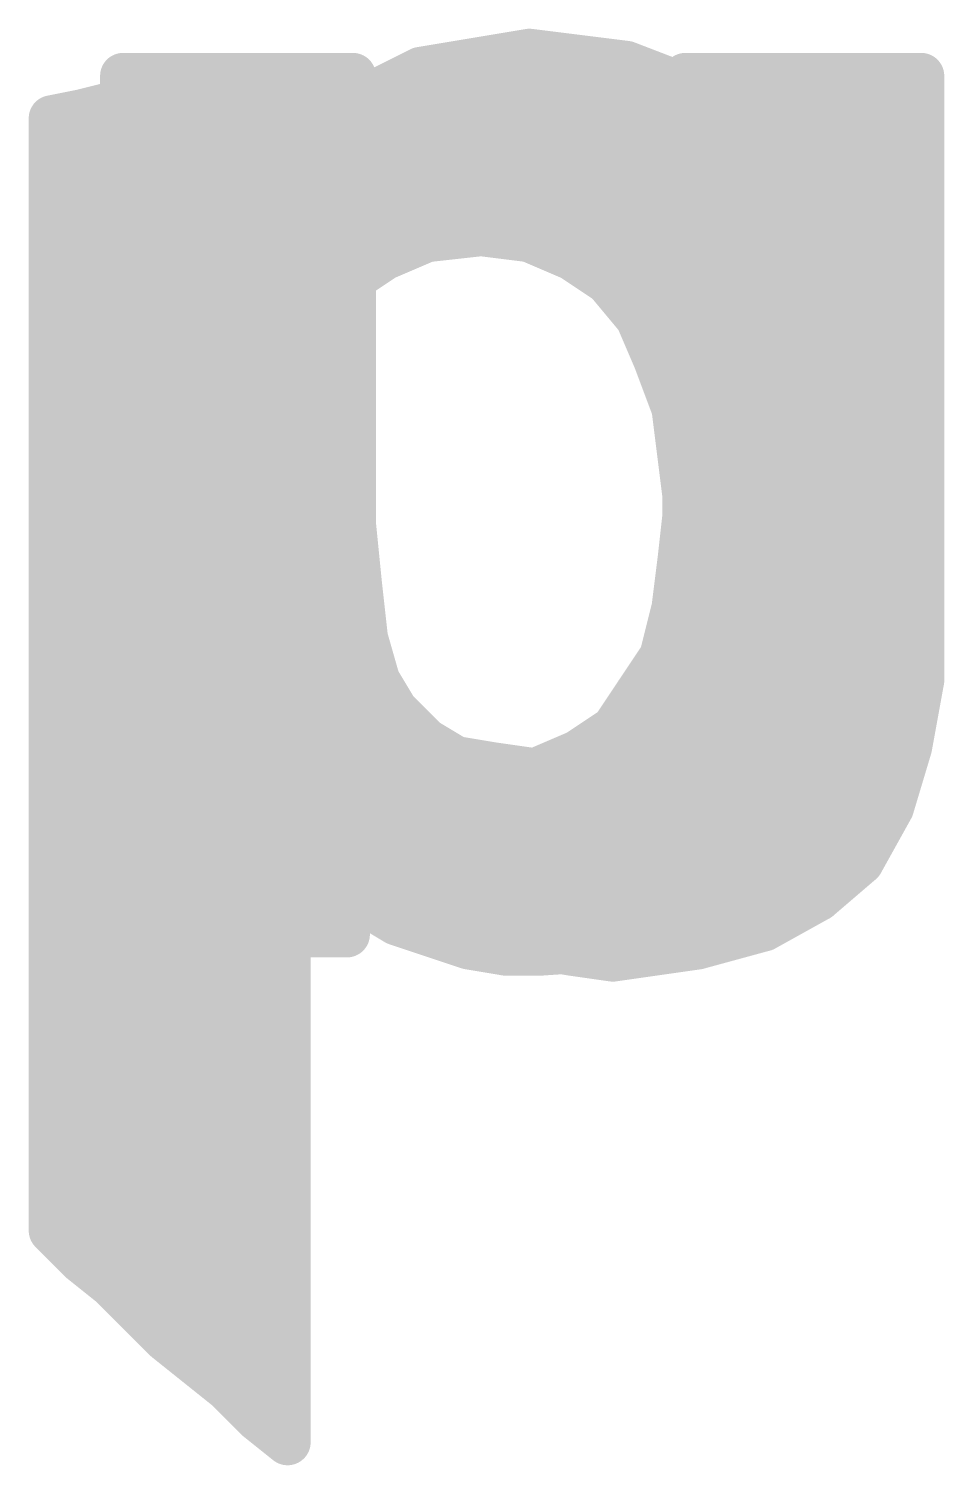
# Model space of a CAD drawing. Extents: x -36 to 72, y -21 to 37.
# Drawn here: x 8.536 to 10.05, y 18.242 to 20.618 of the extents above; entities that cross this region are included whole.
import ezdxf

# ---------------------------------------------------------------- set-up
doc = ezdxf.new("R2010")
doc.units = 0
doc.layers.add('21', color=41, linetype='CONTINUOUS')
doc.layers.add('22', color=40, linetype='CONTINUOUS')

msp = doc.modelspace()

# ---------------------------------------------------------------- linework, layer by layer
at = {"layer": '21', "const_width": 0.0762}
for points in [[(9.244, 20.56), (9.304, 20.57)], [(9.304, 20.57), (9.364, 20.58)], [(9.328, 20.574), (9.412, 20.574)], [(9.364, 20.58), (9.524, 20.56)], [(8.894, 20.53), (8.944, 20.54)], [(8.944, 20.54), (8.944, 20.36)], [(9.124, 20.52), (9.184, 20.55)], [(9.184, 20.55), (9.244, 20.56)], [(9.524, 20.56), (9.654, 20.51)], [(8.804, 20.51), (8.854, 20.52)], [(8.854, 20.52), (8.894, 20.53)], [(9.074, 20.49), (9.124, 20.52)], [(8.664, 20.49), (8.714, 20.5)], [(8.703, 20.4978), (8.944, 20.4978)], [(8.714, 20.5), (8.754, 20.5)], [(8.754, 20.5), (8.804, 20.51)], [(9.087, 20.4978), (9.6732, 20.4978)], [(9.654, 20.51), (9.764, 20.44)], [(8.574, 20.47), (8.624, 20.48)], [(8.574, 18.63), (8.574, 20.47)], [(8.624, 20.48), (8.664, 20.49)], [(9.024, 20.46), (9.074, 20.49)], [(8.984, 20.41), (9.024, 20.46)], [(8.574, 20.4216), (8.944, 20.4216)], [(8.9933, 20.4216), (9.7824, 20.4216)], [(9.764, 20.44), (9.854, 20.35)], [(8.944, 20.36), (8.984, 20.41)], [(9.854, 20.35), (9.924, 20.23)], [(8.574, 20.3454), (9.8567, 20.3454)], [(9.284, 20.28), (9.194, 20.27)], [(9.364, 20.27), (9.284, 20.28)], [(8.574, 20.2692), (9.1921, 20.2692)], [(9.194, 20.27), (9.124, 20.24)], [(9.434, 20.24), (9.364, 20.27)], [(9.3659, 20.2692), (9.9011, 20.2692)], [(9.124, 20.24), (9.064, 20.2)], [(9.494, 20.2), (9.434, 20.24)], [(9.924, 20.23), (9.974, 20.1)], [(8.574, 20.193), (9.0582, 20.193)], [(9.064, 20.2), (9.014, 20.14)], [(9.544, 20.14), (9.494, 20.2)], [(9.4998, 20.193), (9.9382, 20.193)], [(9.014, 20.14), (8.984, 20.07)], [(9.574, 20.07), (9.544, 20.14)], [(8.574, 20.1168), (9.0041, 20.1168)], [(9.5539, 20.1168), (9.9675, 20.1168)], [(9.974, 20.1), (10.004, 19.96)], [(8.984, 20.07), (8.964, 19.99)], [(9.604, 19.99), (9.574, 20.07)], [(8.574, 20.0406), (8.9767, 20.0406)], [(9.585, 20.0406), (9.9867, 20.0406)], [(8.964, 19.99), (8.944, 19.91)], [(9.614, 19.91), (9.604, 19.99)], [(8.574, 19.9644), (8.9576, 19.9644)], [(9.6072, 19.9644), (10.0031, 19.9644)], [(10.004, 19.96), (10.004, 19.82)], [(8.944, 19.91), (8.944, 19.74)], [(9.624, 19.83), (9.614, 19.91)], [(8.574, 19.8882), (8.944, 19.8882)], [(9.6167, 19.8882), (10.004, 19.8882)], [(9.614, 19.74), (9.624, 19.83)], [(9.624, 19.83), (10.004, 19.82)], [(10.004, 19.82), (9.624, 19.83)], [(8.574, 19.812), (8.944, 19.812)], [(9.622, 19.812), (10.0034, 19.812)], [(10.004, 19.82), (9.994, 19.68)], [(8.574, 19.7358), (8.9451, 19.7358)], [(8.944, 19.74), (8.964, 19.66)], [(9.604, 19.66), (9.614, 19.74)], [(9.6135, 19.7358), (9.998, 19.7358)], [(9.994, 19.68), (9.974, 19.54)], [(8.574, 19.6596), (8.9641, 19.6596)], [(8.964, 19.66), (8.984, 19.58)], [(9.584, 19.58), (9.604, 19.66)], [(9.6039, 19.6596), (9.9911, 19.6596)], [(8.574, 19.5834), (8.9832, 19.5834)], [(8.984, 19.58), (9.024, 19.52)], [(9.544, 19.52), (9.584, 19.58)], [(9.924, 19.42), (9.584, 19.58)], [(9.584, 19.58), (9.924, 19.42)], [(9.5849, 19.5834), (9.9802, 19.5834)], [(9.024, 19.52), (9.064, 19.46)], [(9.504, 19.46), (9.544, 19.52)], [(9.974, 19.54), (9.924, 19.42)], [(8.574, 19.5072), (9.0325, 19.5072)], [(9.5355, 19.5072), (9.7387, 19.5072)], [(9.7387, 19.5072), (9.9603, 19.5072)], [(9.064, 19.46), (9.124, 19.42)], [(9.444, 19.42), (9.504, 19.46)], [(8.574, 19.431), (9.1075, 19.431)], [(9.4605, 19.431), (9.9006, 19.431)], [(9.9006, 19.431), (9.9286, 19.431)], [(9.124, 19.42), (9.194, 19.39)], [(9.374, 19.39), (9.444, 19.42)], [(9.924, 19.42), (9.854, 19.31)], [(9.194, 19.39), (9.284, 19.38)], [(9.284, 19.38), (9.374, 19.39)], [(8.574, 19.3548), (9.8825, 19.3548)], [(9.854, 19.31), (9.764, 19.22)], [(9.004, 19.25), (8.964, 19.3)], [(8.964, 19.3), (8.964, 18.28)], [(8.574, 19.2786), (8.964, 19.2786)], [(8.9811, 19.2786), (9.8226, 19.2786)], [(9.044, 19.21), (9.004, 19.25)], [(9.094, 19.17), (9.044, 19.21)], [(9.764, 19.22), (9.664, 19.15)], [(8.574, 19.2024), (8.964, 19.2024)], [(9.0535, 19.2024), (9.7389, 19.2024)], [(9.144, 19.14), (9.094, 19.17)], [(9.204, 19.12), (9.144, 19.14)], [(9.664, 19.15), (9.534, 19.1)], [(8.574, 19.1262), (8.964, 19.1262)], [(9.1854, 19.1262), (9.6021, 19.1262)], [(9.264, 19.1), (9.204, 19.12)], [(9.324, 19.09), (9.264, 19.1)], [(9.534, 19.1), (9.384, 19.09)], [(9.384, 19.09), (9.324, 19.09)], [(8.574, 19.05), (8.964, 19.05)], [(8.574, 18.9738), (8.964, 18.9738)], [(8.574, 18.8976), (8.964, 18.8976)], [(8.574, 18.8214), (8.964, 18.8214)], [(8.574, 18.7452), (8.964, 18.7452)], [(8.574, 18.669), (8.964, 18.669)], [(8.624, 18.58), (8.574, 18.63)], [(8.6112, 18.5928), (8.964, 18.5928)], [(8.674, 18.54), (8.624, 18.58)], [(8.714, 18.5), (8.674, 18.54)], [(8.6974, 18.5166), (8.964, 18.5166)], [(8.764, 18.45), (8.714, 18.5)], [(8.814, 18.41), (8.764, 18.45)], [(8.776, 18.4404), (8.964, 18.4404)], [(8.864, 18.37), (8.814, 18.41)], [(8.914, 18.32), (8.864, 18.37)], [(8.8698, 18.3642), (8.964, 18.3642)], [(8.964, 18.28), (8.914, 18.32)], [(8.954, 18.288), (8.964, 18.288)]]:
    msp.add_lwpolyline(points, dxfattribs=at)
at = {"layer": '21', "const_width": 0.0381}
for points in [[(9.3009, 20.5888, 1), (9.3071, 20.5512)], [(9.3071, 20.5512, 1), (9.3009, 20.5888)], [(9.328, 20.5931, 1), (9.328, 20.555)], [(9.3664, 20.5989, 1), (9.3616, 20.5611)], [(9.3671, 20.5612, 1), (9.3609, 20.5988)], [(9.412, 20.555, 1), (9.412, 20.5931)], [(8.9631, 20.54, 1), (8.925, 20.54)], [(8.9477, 20.5213, 1), (8.9403, 20.5587)], [(9.1809, 20.5688, 1), (9.1871, 20.5312)], [(9.1925, 20.533, 1), (9.1755, 20.567)], [(9.2409, 20.5788, 1), (9.2471, 20.5412)], [(9.2471, 20.5412, 1), (9.2409, 20.5788)], [(9.5308, 20.5778, 1), (9.5172, 20.5422)], [(9.5216, 20.5411, 1), (9.5264, 20.5789)], [(8.8494, 20.5385, 1), (8.8586, 20.5015)], [(8.8577, 20.5013, 1), (8.8503, 20.5387)], [(8.8903, 20.5487, 1), (8.8977, 20.5113)], [(8.8986, 20.5115, 1), (8.8894, 20.5485)], [(9.1155, 20.537, 1), (9.1325, 20.503)], [(9.1338, 20.5037, 1), (9.1142, 20.5363)], [(8.703, 20.5169, 1), (8.703, 20.4788)], [(8.714, 20.5191, 1), (8.714, 20.4809)], [(8.7177, 20.4813, 1), (8.7103, 20.5187)], [(8.7503, 20.5187, 1), (8.7577, 20.4813)], [(8.754, 20.4809, 1), (8.754, 20.5191)], [(8.8003, 20.5287, 1), (8.8077, 20.4913)], [(8.8077, 20.4913, 1), (8.8003, 20.5287)], [(8.944, 20.4788, 1), (8.944, 20.5169)], [(9.087, 20.5169, 1), (9.087, 20.4788)], [(9.6642, 20.5261, 1), (9.6438, 20.4939)], [(9.6472, 20.4922, 1), (9.6608, 20.5278)], [(9.6732, 20.4788, 1), (9.6732, 20.5169)], [(8.593, 20.47, 1), (8.5549, 20.47)], [(8.5703, 20.4887, 1), (8.5777, 20.4513)], [(8.6194, 20.4985, 1), (8.6286, 20.4615)], [(8.6277, 20.4613, 1), (8.6203, 20.4987)], [(8.6603, 20.5087, 1), (8.6677, 20.4713)], [(8.6686, 20.4715, 1), (8.6594, 20.5085)], [(9.0642, 20.5063, 1), (9.0838, 20.4737)], [(9.0838, 20.4737, 1), (9.0642, 20.5063)], [(9.0142, 20.4763, 1), (9.0338, 20.4437)], [(9.0389, 20.4481, 1), (9.0091, 20.4719)], [(8.574, 20.4407, 1), (8.574, 20.4026)], [(8.944, 20.4026, 1), (8.944, 20.4407)], [(8.9933, 20.4407, 1), (8.9933, 20.4026)], [(9.7775, 20.4535, 1), (9.7505, 20.4265)], [(9.7538, 20.4239, 1), (9.7742, 20.4561)], [(9.7824, 20.4026, 1), (9.7824, 20.4407)], [(8.9691, 20.4219, 1), (8.9989, 20.3981)], [(8.9989, 20.3981, 1), (8.9691, 20.4219)], [(8.9291, 20.3719, 1), (8.9589, 20.3481)], [(9.8705, 20.3596, 1), (9.8375, 20.3404)], [(8.574, 20.3645, 1), (8.574, 20.3264)], [(8.925, 20.36, 1), (8.9631, 20.36)], [(9.8405, 20.3365, 1), (9.8675, 20.3635)], [(9.8567, 20.3264, 1), (9.8567, 20.3645)], [(9.2864, 20.2989, 1), (9.2816, 20.2611)], [(9.2861, 20.2611, 1), (9.2819, 20.2989)], [(8.574, 20.2883, 1), (8.574, 20.2502)], [(9.1919, 20.2889, 1), (9.1961, 20.2511)], [(9.2015, 20.2525, 1), (9.1865, 20.2875)], [(9.1921, 20.2502, 1), (9.1921, 20.2883)], [(9.3715, 20.2875, 1), (9.3565, 20.2525)], [(9.3659, 20.2883, 1), (9.3659, 20.2502)], [(9.3616, 20.2511, 1), (9.3664, 20.2889)], [(9.9011, 20.2502, 1), (9.9011, 20.2883)], [(9.1165, 20.2575, 1), (9.1315, 20.2225)], [(9.1346, 20.2241, 1), (9.1134, 20.2559)], [(9.4446, 20.2559, 1), (9.4234, 20.2241)], [(9.4265, 20.2225, 1), (9.4415, 20.2575)], [(9.9418, 20.2368, 1), (9.9062, 20.2232)], [(9.9075, 20.2204, 1), (9.9405, 20.2396)], [(8.574, 20.2121, 1), (8.574, 20.174)], [(9.0534, 20.2159, 1), (9.0746, 20.1841)], [(9.0786, 20.1878, 1), (9.0494, 20.2122)], [(9.0582, 20.174, 1), (9.0582, 20.2121)], [(9.5086, 20.2122, 1), (9.4794, 20.1878)], [(9.4998, 20.2121, 1), (9.4998, 20.174)], [(9.4834, 20.1841, 1), (9.5046, 20.2159)], [(9.9382, 20.174, 1), (9.9382, 20.2121)], [(9.0315, 20.1325, 1), (8.9965, 20.1475)], [(9.5615, 20.1475, 1), (9.5265, 20.1325)], [(8.574, 20.1359, 1), (8.574, 20.0978)], [(8.9994, 20.1522, 1), (9.0286, 20.1278)], [(9.0041, 20.0978, 1), (9.0041, 20.1359)], [(9.5294, 20.1278, 1), (9.5586, 20.1522)], [(9.5539, 20.1359, 1), (9.5539, 20.0978)], [(9.9675, 20.0978, 1), (9.9675, 20.1359)], [(9.9926, 20.104, 1), (9.9554, 20.096)], [(9.0025, 20.0654, 1), (8.9655, 20.0746)], [(9.5918, 20.0767, 1), (9.5562, 20.0633)], [(9.9562, 20.0932, 1), (9.9918, 20.1068)], [(8.9665, 20.0775, 1), (9.0015, 20.0625)], [(9.5565, 20.0625, 1), (9.5915, 20.0775)], [(8.574, 20.0597, 1), (8.574, 20.0216)], [(8.9767, 20.0216, 1), (8.9767, 20.0597)], [(9.585, 20.0597, 1), (9.585, 20.0216)], [(9.9867, 20.0216, 1), (9.9867, 20.0597)], [(8.9455, 19.9946, 1), (8.9825, 19.9854)], [(8.9825, 19.9854, 1), (8.9455, 19.9946)], [(9.6229, 19.9924, 1), (9.5851, 19.9876)], [(9.5862, 19.9833, 1), (9.6218, 19.9967)], [(8.574, 19.9835, 1), (8.574, 19.9454)], [(8.9576, 19.9454, 1), (8.9576, 19.9835)], [(9.6072, 19.9835, 1), (9.6072, 19.9454)], [(10.0231, 19.96, 1), (9.985, 19.96)], [(10.0031, 19.9454, 1), (10.0031, 19.9835)], [(9.9854, 19.956, 1), (10.0226, 19.964)], [(8.9631, 19.91, 1), (8.925, 19.91)], [(9.6329, 19.9124, 1), (9.5951, 19.9076)], [(8.574, 19.9073, 1), (8.574, 19.8692)], [(8.9255, 19.9146, 1), (8.9625, 19.9054)], [(8.944, 19.8692, 1), (8.944, 19.9073)], [(9.5951, 19.9076, 1), (9.6329, 19.9124)], [(9.6167, 19.9073, 1), (9.6167, 19.8692)], [(10.004, 19.8692, 1), (10.004, 19.9073)], [(9.6245, 19.849, 1), (9.6235, 19.811)], [(9.6245, 19.849, 1), (9.6235, 19.811)], [(9.6429, 19.8279, 1), (9.6051, 19.8321)], [(8.574, 19.8311, 1), (8.574, 19.793)], [(8.944, 19.793, 1), (8.944, 19.8311)], [(9.622, 19.8311, 1), (9.622, 19.793)], [(9.6051, 19.8276, 1), (9.6429, 19.8324)], [(10.023, 19.8186, 1), (9.985, 19.8214)], [(10.0034, 19.793, 1), (10.0034, 19.8311)], [(10.0035, 19.801, 1), (10.0045, 19.839)], [(10.0035, 19.801, 1), (10.0045, 19.839)], [(9.985, 19.82, 1), (10.0231, 19.82)], [(8.574, 19.7549, 1), (8.574, 19.7168)], [(8.9625, 19.7446, 1), (8.9255, 19.7354)], [(8.9451, 19.7168, 1), (8.9451, 19.7549)], [(9.6135, 19.7549, 1), (9.6135, 19.7168)], [(9.6329, 19.7376, 1), (9.5951, 19.7424)], [(9.998, 19.7168, 1), (9.998, 19.7549)], [(8.925, 19.74, 1), (8.9631, 19.74)], [(9.5951, 19.7421, 1), (9.6329, 19.7379)], [(9.975, 19.6814, 1), (10.013, 19.6786)], [(10.0129, 19.6773, 1), (9.9751, 19.6827)], [(8.574, 19.6787, 1), (8.574, 19.6406)], [(8.9825, 19.6646, 1), (8.9455, 19.6554)], [(8.9455, 19.6554, 1), (8.9825, 19.6646)], [(8.9641, 19.6406, 1), (8.9641, 19.6787)], [(9.6039, 19.6787, 1), (9.6039, 19.6406)], [(9.5851, 19.6624, 1), (9.6229, 19.6576)], [(9.6225, 19.6554, 1), (9.5855, 19.6646)], [(9.9911, 19.6406, 1), (9.9911, 19.6787)], [(8.574, 19.6025, 1), (8.574, 19.5644)], [(8.9999, 19.5906, 1), (8.9681, 19.5694)], [(8.9832, 19.5644, 1), (8.9832, 19.6025)], [(9.5921, 19.5972, 1), (9.5759, 19.5628)], [(9.5921, 19.5972, 1), (9.5759, 19.5628)], [(9.5849, 19.6025, 1), (9.5849, 19.5644)], [(9.5999, 19.5694, 1), (9.5681, 19.5906)], [(9.9802, 19.5644, 1), (9.9802, 19.6025)], [(8.9655, 19.5754, 1), (9.0025, 19.5846)], [(9.5655, 19.5846, 1), (9.6025, 19.5754)], [(9.0399, 19.5306, 1), (9.0081, 19.5094)], [(9.5599, 19.5094, 1), (9.5281, 19.5306)], [(9.9551, 19.5427, 1), (9.9929, 19.5373)], [(9.9916, 19.5327, 1), (9.9564, 19.5473)], [(8.574, 19.5263, 1), (8.574, 19.4882)], [(9.0081, 19.5094, 1), (9.0399, 19.5306)], [(9.0325, 19.4882, 1), (9.0325, 19.5263)], [(9.5355, 19.5263, 1), (9.5355, 19.4882)], [(9.5281, 19.5306, 1), (9.5599, 19.5094)], [(9.7387, 19.5263, 1), (9.7387, 19.4882)], [(9.7387, 19.4882, 1), (9.7387, 19.5263)], [(9.9603, 19.4882, 1), (9.9603, 19.5263)], [(9.0746, 19.4759, 1), (9.0534, 19.4441)], [(9.0481, 19.4494, 1), (9.0799, 19.4706)], [(9.4881, 19.4706, 1), (9.5199, 19.4494)], [(9.5146, 19.4441, 1), (9.4934, 19.4759)], [(8.574, 19.4501, 1), (8.574, 19.412)], [(9.1075, 19.412, 1), (9.1075, 19.4501)], [(9.4605, 19.4501, 1), (9.4605, 19.412)], [(9.9006, 19.4501, 1), (9.9006, 19.412)], [(9.9006, 19.412, 1), (9.9006, 19.4501)], [(9.9286, 19.412, 1), (9.9286, 19.4501)], [(9.1315, 19.4375, 1), (9.1165, 19.4025)], [(9.1134, 19.4041, 1), (9.1346, 19.4359)], [(9.4334, 19.4359, 1), (9.4546, 19.4041)], [(9.4515, 19.4025, 1), (9.4365, 19.4375)], [(9.9064, 19.4273, 1), (9.9416, 19.4127)], [(9.9401, 19.4098, 1), (9.9079, 19.4302)], [(9.9159, 19.4028, 1), (9.9321, 19.4372)], [(9.9159, 19.4028, 1), (9.9321, 19.4372)], [(9.1961, 19.4089, 1), (9.1919, 19.3711)], [(9.1865, 19.3725, 1), (9.2015, 19.4075)], [(9.2819, 19.3989, 1), (9.2861, 19.3611)], [(9.2819, 19.3611, 1), (9.2861, 19.3989)], [(9.3665, 19.4075, 1), (9.3815, 19.3725)], [(9.3761, 19.3711, 1), (9.3719, 19.4089)], [(8.574, 19.3739, 1), (8.574, 19.3358)], [(9.8825, 19.3358, 1), (9.8825, 19.3739)], [(9.8675, 19.2965, 1), (9.8405, 19.3235)], [(8.9789, 19.3119, 1), (8.9491, 19.2881)], [(8.9831, 19.3, 1), (8.945, 19.3)], [(9.8379, 19.3202, 1), (9.8701, 19.2998)], [(8.574, 19.2977, 1), (8.574, 19.2596)], [(8.9811, 19.2977, 1), (8.9811, 19.2596)], [(8.964, 19.2596, 1), (8.964, 19.2977)], [(9.8226, 19.2596, 1), (9.8226, 19.2977)], [(9.0175, 19.2635, 1), (8.9905, 19.2365)], [(8.9891, 19.2381, 1), (9.0189, 19.2619)], [(9.0559, 19.2249, 1), (9.0321, 19.1951)], [(9.7505, 19.2335, 1), (9.7775, 19.2065)], [(9.7749, 19.2044, 1), (9.7531, 19.2356)], [(8.574, 19.2215, 1), (8.574, 19.1834)], [(8.964, 19.1834, 1), (8.964, 19.2215)], [(9.0305, 19.1965, 1), (9.0575, 19.2235)], [(9.0535, 19.2215, 1), (9.0535, 19.1834)], [(9.7389, 19.1834, 1), (9.7389, 19.2215)], [(9.1038, 19.1863, 1), (9.0842, 19.1537)], [(9.0821, 19.1551, 1), (9.1059, 19.1849)], [(9.15, 19.1581, 1), (9.138, 19.1219)], [(9.6531, 19.1656, 1), (9.6749, 19.1344)], [(9.6708, 19.1322, 1), (9.6572, 19.1678)], [(8.574, 19.1453, 1), (8.574, 19.1072)], [(8.964, 19.1072, 1), (8.964, 19.1453)], [(9.1342, 19.1237, 1), (9.1538, 19.1563)], [(9.1854, 19.1453, 1), (9.1854, 19.1072)], [(9.21, 19.1381, 1), (9.198, 19.1019)], [(9.198, 19.1019, 1), (9.21, 19.1381)], [(9.6021, 19.1072, 1), (9.6021, 19.1453)], [(9.2671, 19.1188, 1), (9.2609, 19.0812)], [(9.258, 19.0819, 1), (9.27, 19.1181)], [(9.5272, 19.1178, 1), (9.5408, 19.0822)], [(9.5353, 19.081, 1), (9.5327, 19.119)], [(9.324, 19.109, 1), (9.324, 19.0709)], [(9.3209, 19.0712, 1), (9.3271, 19.1088)], [(9.3827, 19.109, 1), (9.3853, 19.071)], [(9.384, 19.0709, 1), (9.384, 19.109)], [(8.574, 19.0691, 1), (8.574, 19.031)], [(8.964, 19.031, 1), (8.964, 19.0691)], [(8.574, 18.9929, 1), (8.574, 18.9548)], [(8.964, 18.9548, 1), (8.964, 18.9929)], [(8.574, 18.9167, 1), (8.574, 18.8786)], [(8.964, 18.8786, 1), (8.964, 18.9167)], [(8.574, 18.8405, 1), (8.574, 18.8024)], [(8.964, 18.8024, 1), (8.964, 18.8405)], [(8.574, 18.7643, 1), (8.574, 18.7262)], [(8.964, 18.7262, 1), (8.964, 18.7643)], [(8.574, 18.6881, 1), (8.574, 18.65)], [(8.964, 18.65, 1), (8.964, 18.6881)], [(8.5875, 18.6435, 1), (8.5605, 18.6165)], [(8.5549, 18.63, 1), (8.593, 18.63)], [(8.6112, 18.6119, 1), (8.6112, 18.5738)], [(8.964, 18.5738, 1), (8.964, 18.6119)], [(8.6359, 18.5949, 1), (8.6121, 18.5651)], [(8.6105, 18.5665, 1), (8.6375, 18.5935)], [(8.6875, 18.5535, 1), (8.6605, 18.5265)], [(8.6621, 18.5251, 1), (8.6859, 18.5549)], [(8.6974, 18.5357, 1), (8.6974, 18.4976)], [(8.7275, 18.5135, 1), (8.7005, 18.4865)], [(8.964, 18.4976, 1), (8.964, 18.5357)], [(8.7005, 18.4865, 1), (8.7275, 18.5135)], [(8.7759, 18.4649, 1), (8.7521, 18.4351)], [(8.7505, 18.4365, 1), (8.7775, 18.4635)], [(8.776, 18.4595, 1), (8.776, 18.4214)], [(8.964, 18.4214, 1), (8.964, 18.4595)], [(8.8259, 18.4249, 1), (8.8021, 18.3951)], [(8.8021, 18.3951, 1), (8.8259, 18.4249)], [(8.8775, 18.3835, 1), (8.8505, 18.3565)], [(8.8698, 18.3833, 1), (8.8698, 18.3452)], [(8.8521, 18.3551, 1), (8.8759, 18.3849)], [(8.964, 18.3452, 1), (8.964, 18.3833)], [(8.9259, 18.3349, 1), (8.9021, 18.3051)], [(8.9005, 18.3065, 1), (8.9275, 18.3335)], [(8.954, 18.3071, 1), (8.954, 18.269)], [(8.964, 18.269, 1), (8.964, 18.3071)], [(8.945, 18.28, 1), (8.9831, 18.28)], [(8.9521, 18.2651, 1), (8.9759, 18.2949)]]:
    msp.add_lwpolyline(points, format="xyb", dxfattribs=at)
at = {"layer": '22', "const_width": 0.0381}
for points in [[(8.692, 20.5591, 1), (8.692, 20.521)], [(8.7111, 20.54, 1), (8.673, 20.54)], [(9.0911, 20.54, 1), (9.053, 20.54)], [(9.072, 20.521, 1), (9.072, 20.5591)], [(9.641, 20.54, 1), (9.6029, 20.54)], [(9.622, 20.5591, 1), (9.622, 20.521)], [(10.0311, 20.54, 1), (9.993, 20.54)], [(10.012, 20.521, 1), (10.012, 20.5591)], [(8.692, 20.5169, 1), (8.692, 20.4788)], [(9.072, 20.4788, 1), (9.072, 20.5169)], [(9.622, 20.5169, 1), (9.622, 20.4788)], [(10.012, 20.4788, 1), (10.012, 20.5169)], [(8.692, 20.4407, 1), (8.692, 20.4026)], [(9.072, 20.4026, 1), (9.072, 20.4407)], [(9.622, 20.4407, 1), (9.622, 20.4026)], [(10.012, 20.4026, 1), (10.012, 20.4407)], [(8.692, 20.3645, 1), (8.692, 20.3264)], [(9.072, 20.3264, 1), (9.072, 20.3645)], [(9.622, 20.3645, 1), (9.622, 20.3264)], [(10.012, 20.3264, 1), (10.012, 20.3645)], [(8.692, 20.2883, 1), (8.692, 20.2502)], [(9.072, 20.2502, 1), (9.072, 20.2883)], [(9.622, 20.2883, 1), (9.622, 20.2502)], [(10.012, 20.2502, 1), (10.012, 20.2883)], [(8.692, 20.2121, 1), (8.692, 20.174)], [(9.072, 20.174, 1), (9.072, 20.2121)], [(9.622, 20.2121, 1), (9.622, 20.174)], [(10.012, 20.174, 1), (10.012, 20.2121)], [(8.692, 20.1359, 1), (8.692, 20.0978)], [(9.072, 20.0978, 1), (9.072, 20.1359)], [(9.622, 20.1359, 1), (9.622, 20.0978)], [(10.012, 20.0978, 1), (10.012, 20.1359)], [(8.692, 20.0597, 1), (8.692, 20.0216)], [(9.072, 20.0216, 1), (9.072, 20.0597)], [(9.622, 20.0597, 1), (9.622, 20.0216)], [(10.012, 20.0216, 1), (10.012, 20.0597)], [(8.692, 19.9835, 1), (8.692, 19.9454)], [(9.072, 19.9454, 1), (9.072, 19.9835)], [(9.622, 19.9835, 1), (9.622, 19.9454)], [(10.012, 19.9454, 1), (10.012, 19.9835)], [(8.692, 19.9073, 1), (8.692, 19.8692)], [(9.072, 19.8692, 1), (9.072, 19.9073)], [(9.622, 19.9073, 1), (9.622, 19.8692)], [(10.012, 19.8692, 1), (10.012, 19.9073)], [(8.692, 19.8311, 1), (8.692, 19.793)], [(9.072, 19.793, 1), (9.072, 19.8311)], [(9.622, 19.8311, 1), (9.622, 19.793)], [(10.012, 19.793, 1), (10.012, 19.8311)], [(9.091, 19.8019, 1), (9.053, 19.7981)], [(9.053, 19.8, 1), (9.0911, 19.8)], [(8.692, 19.7549, 1), (8.692, 19.7168)], [(9.0784, 19.7168, 1), (9.0784, 19.7549)], [(9.622, 19.7549, 1), (9.622, 19.7168)], [(10.012, 19.7168, 1), (10.012, 19.7549)], [(9.1009, 19.7021, 1), (9.0631, 19.6979)], [(9.063, 19.6981, 1), (9.101, 19.7019)], [(8.692, 19.6787, 1), (8.692, 19.6406)], [(9.0865, 19.6406, 1), (9.0865, 19.6787)], [(9.6219, 19.6787, 1), (9.6219, 19.6406)], [(9.6029, 19.66, 1), (9.641, 19.66)], [(9.6409, 19.6573, 1), (9.6031, 19.6627)], [(10.012, 19.6406, 1), (10.012, 19.6787)], [(9.1103, 19.6152, 1), (9.0737, 19.6048)], [(9.0731, 19.6079, 1), (9.1109, 19.6121)], [(9.6301, 19.584, 1), (9.5939, 19.596)], [(8.692, 19.6025, 1), (8.692, 19.5644)], [(9.0996, 19.5644, 1), (9.0996, 19.6025)], [(9.6098, 19.6025, 1), (9.6098, 19.5644)], [(9.5931, 19.5927, 1), (9.6309, 19.5873)], [(10.012, 19.5644, 1), (10.012, 19.6025)], [(9.1283, 19.5498, 1), (9.0957, 19.5302)], [(9.0937, 19.5348, 1), (9.1303, 19.5452)], [(9.6097, 19.5229, 1), (9.5743, 19.5371)], [(9.993, 19.54, 1), (10.0311, 19.54)], [(10.0307, 19.5366, 1), (9.9933, 19.5434)], [(8.692, 19.5263, 1), (8.692, 19.4882)], [(9.1317, 19.4882, 1), (9.1317, 19.5263)], [(9.5829, 19.5263, 1), (9.5829, 19.4882)], [(9.5739, 19.536, 1), (9.6101, 19.524)], [(10.006, 19.4882, 1), (10.006, 19.5263)], [(9.1555, 19.5035, 1), (9.1285, 19.4765)], [(9.1257, 19.4802, 1), (9.1583, 19.4998)], [(9.5855, 19.4665, 1), (9.5585, 19.4935)], [(9.5543, 19.4871, 1), (9.5897, 19.4729)], [(8.692, 19.4501, 1), (8.692, 19.412)], [(9.2018, 19.4563, 1), (9.1822, 19.4237)], [(9.1785, 19.4265, 1), (9.2055, 19.4535)], [(9.207, 19.412, 1), (9.207, 19.4501)], [(9.52, 19.4501, 1), (9.52, 19.412)], [(9.5185, 19.4535, 1), (9.5455, 19.4265)], [(9.5434, 19.4248, 1), (9.5206, 19.4552)], [(10.0102, 19.4245, 1), (9.9738, 19.4355)], [(9.9922, 19.412, 1), (9.9922, 19.4501)], [(9.2451, 19.4288, 1), (9.2389, 19.3912)], [(9.2322, 19.3937, 1), (9.2518, 19.4263)], [(9.3047, 19.4189, 1), (9.2993, 19.3811)], [(9.2989, 19.3812, 1), (9.3051, 19.4188)], [(9.4383, 19.4187, 1), (9.4457, 19.3813)], [(9.4447, 19.3811, 1), (9.4393, 19.4189)], [(9.4806, 19.4252, 1), (9.5034, 19.3948)], [(9.4957, 19.3913, 1), (9.4883, 19.4287)], [(9.9733, 19.4334, 1), (10.0107, 19.4266)], [(9.3693, 19.4089, 1), (9.3747, 19.3711)], [(9.3693, 19.3711, 1), (9.3747, 19.4089)], [(8.692, 19.3739, 1), (8.692, 19.3358)], [(9.9694, 19.3358, 1), (9.9694, 19.3739)], [(9.9787, 19.3207, 1), (9.9453, 19.3393)], [(9.0779, 19.3306, 1), (9.0461, 19.3094)], [(9.0811, 19.32, 1), (9.043, 19.32)], [(9.9438, 19.3355, 1), (9.9802, 19.3245)], [(8.7111, 19.3, 1), (8.673, 19.3)], [(8.673, 19.3, 1), (8.7111, 19.3)], [(8.692, 19.2977, 1), (8.692, 19.2596)], [(9.062, 19.2596, 1), (9.062, 19.2977)], [(9.0896, 19.2977, 1), (9.0896, 19.2596)], [(9.1139, 19.2749, 1), (9.0901, 19.2451)], [(9.9334, 19.2596, 1), (9.9334, 19.2977)], [(9.0861, 19.2494, 1), (9.1179, 19.2706)], [(9.9244, 19.2255, 1), (9.8996, 19.2545)], [(9.1655, 19.2335, 1), (9.1385, 19.2065)], [(9.1401, 19.2051, 1), (9.1639, 19.2349)], [(9.8953, 19.2493, 1), (9.9287, 19.2307)], [(8.692, 19.2215, 1), (8.692, 19.1834)], [(9.062, 19.1834, 1), (9.062, 19.2215)], [(9.1696, 19.2215, 1), (9.1696, 19.1834)], [(9.8681, 19.1834, 1), (9.8681, 19.2215)], [(9.2118, 19.1863, 1), (9.1922, 19.1537)], [(9.1885, 19.1565, 1), (9.2155, 19.1835)], [(9.8296, 19.1945, 1), (9.8544, 19.1655)], [(9.8513, 19.1633, 1), (9.8327, 19.1967)], [(9.258, 19.1581, 1), (9.246, 19.1219)], [(8.692, 19.1453, 1), (8.692, 19.1072)], [(8.692, 19.1391, 1), (8.692, 19.101)], [(9.062, 19.1072, 1), (9.062, 19.1453)], [(9.062, 19.101, 1), (9.062, 19.1391)], [(9.2422, 19.1237, 1), (9.2618, 19.1563)], [(9.2934, 19.1453, 1), (9.2934, 19.1072)], [(9.318, 19.1381, 1), (9.306, 19.1019)], [(9.306, 19.1019, 1), (9.318, 19.1381)], [(9.7427, 19.1467, 1), (9.7613, 19.1133)], [(9.7381, 19.1072, 1), (9.7381, 19.1453)], [(9.757, 19.1116, 1), (9.747, 19.1484)], [(8.673, 19.12, 1), (8.7111, 19.12)], [(9.043, 19.12, 1), (9.0811, 19.12)], [(9.3751, 19.1188, 1), (9.3689, 19.0812)], [(9.366, 19.0819, 1), (9.378, 19.1181)], [(9.637, 19.1184, 1), (9.647, 19.0816)], [(9.6447, 19.0811, 1), (9.6393, 19.1189)], [(9.4347, 19.1089, 1), (9.4293, 19.0711)], [(9.4289, 19.0712, 1), (9.4351, 19.1088)], [(9.4993, 19.0989, 1), (9.5047, 19.0611)], [(9.4993, 19.0611, 1), (9.5047, 19.0989)]]:
    msp.add_lwpolyline(points, format="xyb", dxfattribs=at)
at = {"layer": '22', "const_width": 0.0762}
for points in [[(9.072, 20.54), (8.692, 20.54)], [(8.692, 20.54), (8.692, 19.3)], [(9.072, 19.8), (9.072, 20.54)], [(10.012, 20.54), (9.622, 20.54)], [(9.622, 20.54), (9.622, 19.66)], [(10.012, 19.54), (10.012, 20.54)], [(8.692, 20.4978), (9.072, 20.4978)], [(9.622, 20.4978), (10.012, 20.4978)], [(8.692, 20.4216), (9.072, 20.4216)], [(9.622, 20.4216), (10.012, 20.4216)], [(8.692, 20.3454), (9.072, 20.3454)], [(9.622, 20.3454), (10.012, 20.3454)], [(8.692, 20.2692), (9.072, 20.2692)], [(9.622, 20.2692), (10.012, 20.2692)], [(8.692, 20.193), (9.072, 20.193)], [(9.622, 20.193), (10.012, 20.193)], [(8.692, 20.1168), (9.072, 20.1168)], [(9.622, 20.1168), (10.012, 20.1168)], [(8.692, 20.0406), (9.072, 20.0406)], [(9.622, 20.0406), (10.012, 20.0406)], [(8.692, 19.9644), (9.072, 19.9644)], [(9.622, 19.9644), (10.012, 19.9644)], [(8.692, 19.8882), (9.072, 19.8882)], [(9.622, 19.8882), (10.012, 19.8882)], [(8.692, 19.812), (9.072, 19.812)], [(9.622, 19.812), (10.012, 19.812)], [(9.082, 19.7), (9.072, 19.8)], [(8.692, 19.7358), (9.0784, 19.7358)], [(9.622, 19.7358), (10.012, 19.7358)], [(9.092, 19.61), (9.082, 19.7)], [(8.692, 19.6596), (9.0865, 19.6596)], [(9.622, 19.66), (9.612, 19.59)], [(9.6219, 19.6596), (10.012, 19.6596)], [(9.112, 19.54), (9.092, 19.61)], [(9.612, 19.59), (9.592, 19.53)], [(8.692, 19.5834), (9.0996, 19.5834)], [(9.6098, 19.5834), (10.012, 19.5834)], [(9.142, 19.49), (9.112, 19.54)], [(9.592, 19.53), (9.572, 19.48)], [(9.992, 19.43), (10.012, 19.54)], [(8.692, 19.5072), (9.1317, 19.5072)], [(9.5829, 19.5072), (10.006, 19.5072)], [(9.192, 19.44), (9.142, 19.49)], [(9.572, 19.48), (9.532, 19.44)], [(8.692, 19.431), (9.207, 19.431)], [(9.242, 19.41), (9.192, 19.44)], [(9.532, 19.44), (9.492, 19.41)], [(9.52, 19.431), (9.9922, 19.431)], [(9.962, 19.33), (9.992, 19.43)], [(9.302, 19.4), (9.242, 19.41)], [(9.372, 19.39), (9.302, 19.4)], [(9.442, 19.4), (9.372, 19.39)], [(9.492, 19.41), (9.442, 19.4)], [(8.692, 19.3548), (9.9694, 19.3548)], [(9.912, 19.24), (9.962, 19.33)], [(9.062, 19.12), (9.062, 19.32)], [(9.062, 19.32), (9.102, 19.26)], [(8.692, 19.3), (8.692, 19.12)], [(8.692, 19.2786), (9.062, 19.2786)], [(9.0896, 19.2786), (9.9334, 19.2786)], [(9.102, 19.26), (9.152, 19.22)], [(9.842, 19.18), (9.912, 19.24)], [(9.152, 19.22), (9.202, 19.17)], [(8.692, 19.2024), (9.062, 19.2024)], [(9.1696, 19.2024), (9.8681, 19.2024)], [(9.202, 19.17), (9.252, 19.14)], [(9.752, 19.13), (9.842, 19.18)], [(9.252, 19.14), (9.312, 19.12)], [(8.692, 19.1262), (9.062, 19.1262)], [(8.692, 19.12), (9.062, 19.12)], [(9.2934, 19.1262), (9.7381, 19.1262)], [(9.312, 19.12), (9.372, 19.1)], [(9.642, 19.1), (9.752, 19.13)], [(9.372, 19.1), (9.432, 19.09)], [(9.502, 19.08), (9.642, 19.1)], [(9.432, 19.09), (9.502, 19.08)]]:
    msp.add_lwpolyline(points, dxfattribs=at)

doc.saveas('drawing.dxf')
